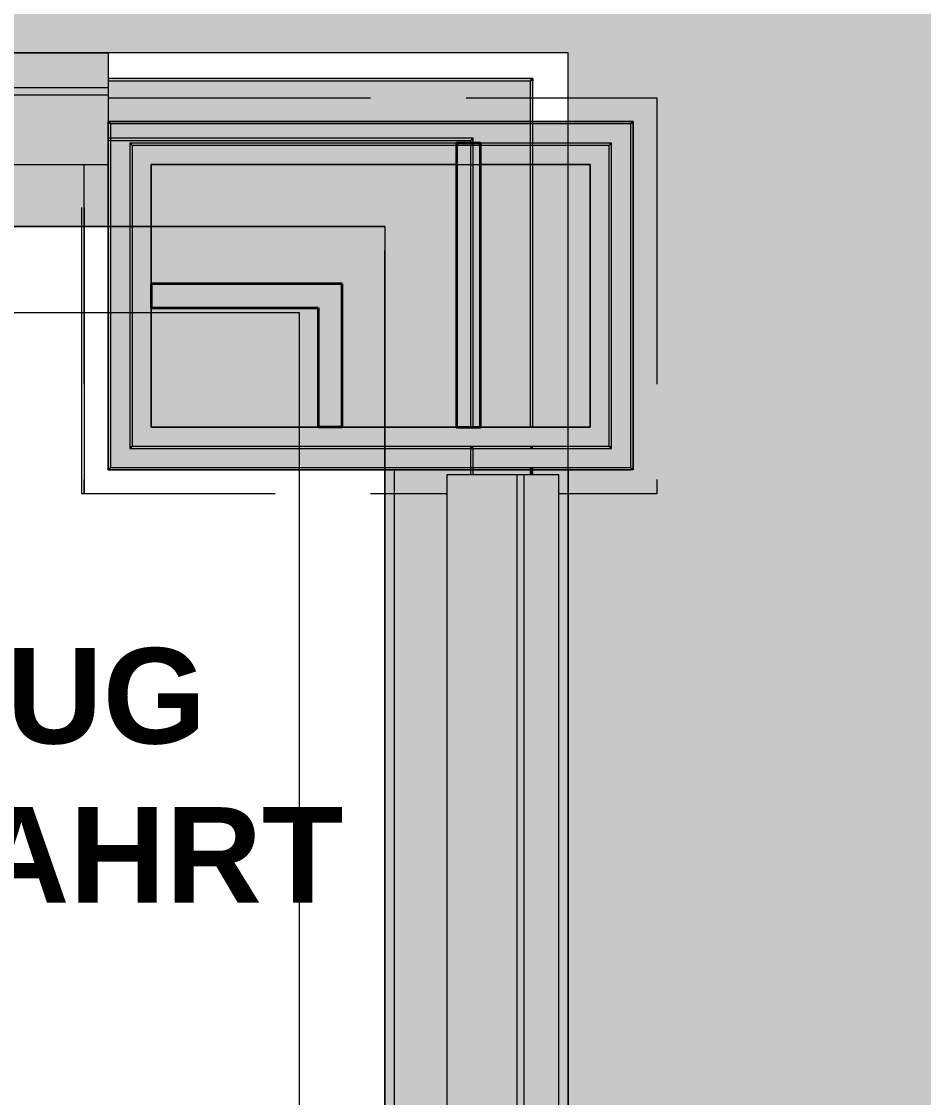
# Model space of a CAD drawing. Header units: metres. Extents: x -3 to 171, y -23 to 41.
# Drawn here: x 143.522 to 145.413, y 29.59 to 31.845 of the extents above; entities that cross this region are included whole.
import ezdxf

# ---------------------------------------------------------------- set-up
doc = ezdxf.new("R2010")
doc.units = ezdxf.units.M
doc.header["$MEASUREMENT"] = 0
doc.set_wipeout_variables(frame=1)
doc.linetypes.add('Strichlinie weit', pattern=[0.004, 0.003, -0.001])
doc.linetypes.add('Wipeout_Contour', pattern=[1, 0, -1])
for name, color, linetype in [('110 Wand Aussen', 7, 'Continuous'), ('112 Wand Aussen - Schachtwände', 7, 'Continuous'), ('140 Brüstung', 7, 'Continuous'), ('430 Aufzug', 7, 'Continuous'), ('905 VP Beschriftung Übersicht.Übersicht', 7, 'Continuous')]:
    doc.layers.add(name, color=color, linetype=linetype)
doc.styles.add('ERSTELLTER_STIL_6', font='arial.ttf')

# ---------------------------------------------------------------- blocks, each defined once
blk = doc.blocks.new('Wand_2_2', base_point=(142.4842, 31.2352))
at = {"color": 254, "linetype": 'Wipeout_Contour', "lineweight": 0, "ltscale": 442.331683}
blk.add_wipeout([(144.2342, 31.3652), (144.2842, 31.3652), (144.2842, 31.4152)], dxfattribs=at).dxf.layer = '430 Aufzug'
at = {"color": 254, "linetype": 'Wipeout_Contour', "lineweight": 0, "ltscale": 442.041089}
blk.add_wipeout([(144.1042, 31.2352), (144.2342, 31.2352), (144.2342, 31.3652)], dxfattribs=at).dxf.layer = '430 Aufzug'
at = {"color": 254, "linetype": 'Wipeout_Contour', "lineweight": 0, "ltscale": 586.769647}
blk.add_wipeout([(142.3542, 31.4152), (142.3542, 31.3652), (144.2342, 31.3652), (144.2342, 31.4152)], dxfattribs=at).dxf.layer = '430 Aufzug'
at = {"color": 254, "linetype": 'Wipeout_Contour', "lineweight": 0, "ltscale": 443.483209}
blk.add_wipeout([(144.2342, 31.4152), (144.2342, 31.3652), (144.2842, 31.4152)], dxfattribs=at).dxf.layer = '430 Aufzug'
at = {"color": 254, "linetype": 'Wipeout_Contour', "lineweight": 0, "ltscale": 586.692883}
blk.add_wipeout([(144.1042, 31.3652), (142.4842, 31.3652), (142.4842, 31.2352), (144.1042, 31.2352)], dxfattribs=at).dxf.layer = '430 Aufzug'
at = {"layer": '430 Aufzug', "color": 7, "linetype": 'Continuous', "lineweight": 18, "flags": 128}
for points in [[(144.2842, 31.4152), (142.3542, 31.4152)], [(144.2842, 31.4152), (144.2842, 31.3652)]]:
    blk.add_lwpolyline(points, dxfattribs=at)
at = {"color": 254, "linetype": 'Wipeout_Contour', "lineweight": 0, "ltscale": 443.131026}
blk.add_wipeout([(144.1042, 31.3652), (144.1042, 31.2352), (144.2342, 31.3652)], dxfattribs=at).dxf.layer = '430 Aufzug'
at = {"layer": '430 Aufzug', "color": 7, "linetype": 'Continuous', "lineweight": 18, "flags": 128}
blk.add_lwpolyline([(142.4842, 31.2352), (144.1042, 31.2352)], dxfattribs=at)
blk = doc.blocks.new('Wand_3_2', base_point=(144.1042, 31.2352))
at = {"color": 254, "linetype": 'Wipeout_Contour', "lineweight": 0, "ltscale": 442.063593}
blk.add_wipeout([(144.2342, 29.4614), (144.2342, 29.4252), (144.2842, 29.4252)], dxfattribs=at).dxf.layer = '430 Aufzug'
at = {"color": 254, "linetype": 'Wipeout_Contour', "lineweight": 0, "ltscale": 588.456339}
blk.add_wipeout([(144.1042, 29.5552), (144.1042, 29.4252), (144.2342, 29.4252), (144.2342, 29.4614)], dxfattribs=at).dxf.layer = '430 Aufzug'
at = {"layer": '430 Aufzug', "color": 7, "linetype": 'Continuous', "lineweight": 18, "flags": 128}
for points in [[(144.2342, 29.4252), (144.1042, 29.4252)], [(144.2842, 29.4252), (144.2342, 29.4252)]]:
    blk.add_lwpolyline(points, dxfattribs=at)
at = {"color": 254, "linetype": 'Wipeout_Contour', "lineweight": 0, "ltscale": 589.771325}
blk.add_wipeout([(144.2842, 29.5552), (144.2842, 31.3652), (144.2342, 31.3652), (144.2342, 29.5552)], dxfattribs=at).dxf.layer = '430 Aufzug'
at = {"layer": '430 Aufzug', "color": 7, "linetype": 'Continuous', "lineweight": 18, "flags": 128}
blk.add_lwpolyline([(144.2842, 29.5552), (144.2842, 31.3652)], dxfattribs=at)
at = {"color": 254, "linetype": 'Wipeout_Contour', "lineweight": 0, "ltscale": 589.364014}
blk.add_wipeout([(144.2342, 29.5552), (144.2342, 31.2352), (144.1042, 31.2352), (144.1042, 29.5552)], dxfattribs=at).dxf.layer = '430 Aufzug'
at = {"color": 254, "linetype": 'Wipeout_Contour', "lineweight": 0, "ltscale": 441.159652}
blk.add_wipeout([(144.1042, 29.5552), (144.2342, 29.4614), (144.2342, 29.5552)], dxfattribs=at).dxf.layer = '430 Aufzug'
at = {"layer": '430 Aufzug', "color": 7, "linetype": 'Continuous', "lineweight": 18, "flags": 128}
blk.add_lwpolyline([(144.1042, 31.2352), (144.1042, 29.5552)], dxfattribs=at)
blk = doc.blocks.new('Wand_5_2', base_point=(144.5942, 27.8552))
at = {"layer": '110 Wand Aussen', "linetype": 'Continuous', "lineweight": 0, "true_color": 0x000000}
for points in [[(144.4642, 27.8552), (144.4642, 30.8952), (144.2842, 30.8952), (144.2842, 27.8552)], [(144.4692, 27.8552), (144.4692, 30.8952), (144.4642, 30.8952), (144.4642, 27.8552)], [(144.5892, 27.8552), (144.5892, 30.8952), (144.4692, 30.8952), (144.4692, 27.8552)], [(144.5942, 27.8552), (144.5942, 30.8952), (144.5892, 30.8952), (144.5892, 27.8552)]]:
    blk.add_hatch(color=18, dxfattribs=at).paths.add_polyline_path(points)
at = {"layer": '110 Wand Aussen', "color": 7, "linetype": 'Continuous', "lineweight": 18}
blk.add_line((144.4642, 27.8552), (144.4642, 30.8952), dxfattribs=at)
at = {"layer": '110 Wand Aussen', "color": 7, "linetype": 'Continuous', "lineweight": 13}
for p, q in [((144.4692, 27.8552), (144.4692, 30.8952)), ((144.5892, 27.8552), (144.5892, 30.8952))]:
    blk.add_line(p, q, dxfattribs=at)
at = {"layer": '110 Wand Aussen', "color": 7, "linetype": 'Continuous', "lineweight": 18, "flags": 128}
blk.add_lwpolyline([(144.2842, 30.8952), (144.2842, 27.8552)], dxfattribs=at)
at = {"layer": '110 Wand Aussen', "color": 7, "linetype": 'Continuous', "lineweight": 13, "flags": 128}
blk.add_lwpolyline([(144.5942, 27.8552), (144.5942, 30.8952)], dxfattribs=at)
blk = doc.blocks.new('Wand_6_2', base_point=(144.5942, 30.8952))
at = {"layer": '110 Wand Aussen', "linetype": 'Continuous', "lineweight": 0, "true_color": 0x000000}
for points in [[(144.5892, 31.7202), (144.5892, 30.9952), (144.5942, 30.9952), (144.5942, 31.7202)], [(144.4642, 31.5952), (144.4642, 30.9952), (144.4692, 30.9952), (144.4692, 31.5952)], [(144.4692, 31.6002), (144.4692, 30.9952), (144.5892, 30.9952), (144.5892, 31.6002)], [(144.2842, 31.4152), (144.2842, 30.9952), (144.4642, 30.9952), (144.4642, 31.4152)], [(144.2842, 30.9552), (144.2842, 30.8952), (144.4642, 30.8952), (144.4642, 30.9552)], [(144.4642, 30.9552), (144.4642, 30.9502), (144.4692, 30.9502), (144.4692, 30.9552)], [(144.4642, 30.9502), (144.4642, 30.8952), (144.4692, 30.8952), (144.4692, 30.9502)], [(144.4692, 30.9502), (144.4692, 30.9102), (144.5892, 30.9102), (144.5892, 30.9502)], [(144.4692, 30.9102), (144.4692, 30.8952), (144.5892, 30.8952), (144.5892, 30.9102)], [(144.5892, 30.9102), (144.5892, 30.8952), (144.5942, 30.8952), (144.5942, 30.9102)]]:
    blk.add_hatch(color=18, dxfattribs=at).paths.add_polyline_path(points)
at = {"layer": '110 Wand Aussen', "color": 7, "linetype": 'Continuous', "lineweight": 13}
for p, q in [((144.5892, 31.6002), (144.5892, 31.7202)), ((144.4692, 31.5952), (144.4692, 31.6002)), ((144.4692, 30.9952), (144.4692, 31.5952)), ((144.5892, 30.9952), (144.5892, 31.6002)), ((144.4642, 30.9952), (144.2842, 30.9952)), ((144.4692, 30.9952), (144.4642, 30.9952)), ((144.5892, 30.9952), (144.4692, 30.9952)), ((144.5942, 30.9952), (144.5892, 30.9952)), ((144.2842, 30.9552), (144.4642, 30.9552)), ((144.4642, 30.9552), (144.4692, 30.9552)), ((144.4692, 30.9502), (144.5892, 30.9502)), ((144.4692, 30.8952), (144.4692, 30.9502)), ((144.5892, 30.9102), (144.5942, 30.9102)), ((144.5892, 30.8952), (144.5892, 30.9102))]:
    blk.add_line(p, q, dxfattribs=at)
at = {"layer": '110 Wand Aussen', "color": 7, "linetype": 'Continuous', "lineweight": 18}
for p, q in [((144.4642, 31.4152), (144.4642, 31.5952)), ((144.4642, 30.9952), (144.4642, 31.4152)), ((144.4642, 30.8952), (144.4642, 30.9552))]:
    blk.add_line(p, q, dxfattribs=at)
at = {"layer": '110 Wand Aussen', "color": 7, "linetype": 'Continuous', "lineweight": 13, "flags": 128}
for points in [[(144.5942, 30.9952), (144.5942, 31.7202)], [(144.5942, 30.8952), (144.5942, 30.9102)]]:
    blk.add_lwpolyline(points, dxfattribs=at)
at = {"layer": '110 Wand Aussen', "color": 7, "linetype": 'Continuous', "lineweight": 18, "flags": 128}
blk.add_lwpolyline([(144.2842, 31.4152), (144.2842, 30.8952)], dxfattribs=at)
blk = doc.blocks.new('Dachfläche_4_2', base_point=(144.8542, 31.6852))
at = {"layer": '112 Wand Aussen - Schachtwände', "color": 7, "linetype": 'Strichlinie weit', "lineweight": 13, "ltscale": 200, "flags": 128}
for points in [[(143.6542, 31.6852), (143.6533, 31.6852), (143.649, 31.6852)], [(143.649, 30.8552), (143.649, 31.6852)], [(143.6533, 31.6852), (143.6533, 30.8552)], [(143.6542, 31.6852), (144.8542, 31.6852)], [(143.6542, 30.8552), (143.6542, 31.6852)], [(144.8542, 31.6852), (144.8542, 30.8552)], [(143.6542, 30.8552), (143.6533, 30.8552), (143.649, 30.8552)], [(144.8542, 30.8552), (143.6542, 30.8552)]]:
    blk.add_lwpolyline(points, dxfattribs=at)
blk = doc.blocks.new('Wand_61_2', base_point=(141.9942, 31.7252))
at = {"layer": '110 Wand Aussen', "linetype": 'Continuous', "lineweight": 0, "true_color": 0x000000}
for points in [[(141.9992, 31.7202), (141.9942, 31.7252), (141.9942, 31.7202)], [(141.9992, 31.7252), (141.9942, 31.7252), (141.9992, 31.7202)], [(141.9992, 31.7202), (143.7042, 31.7202), (143.7042, 31.7252), (141.9992, 31.7252)], [(142.1192, 31.6002), (141.9992, 31.7202), (141.9992, 31.6002)], [(142.1192, 31.7202), (141.9992, 31.7202), (142.1192, 31.6002)], [(142.1192, 31.6002), (143.7042, 31.6002), (143.7042, 31.7202), (142.1192, 31.7202)], [(142.1242, 31.5952), (142.1192, 31.6002), (142.1192, 31.5952)], [(142.1242, 31.6002), (142.1192, 31.6002), (142.1242, 31.5952)], [(142.1242, 31.5952), (143.7042, 31.5952), (143.7042, 31.6002), (142.1242, 31.6002)], [(142.3042, 31.4152), (142.1242, 31.5952), (142.1242, 31.4152)], [(142.3042, 31.5952), (142.1242, 31.5952), (142.3042, 31.4152)], [(142.3042, 31.4152), (143.7042, 31.4152), (143.7042, 31.5952), (142.3042, 31.5952)]]:
    blk.add_hatch(color=18, dxfattribs=at).paths.add_polyline_path(points)
at = {"layer": '110 Wand Aussen', "color": 7, "linetype": 'Continuous', "lineweight": 13}
for p, q in [((141.9992, 31.7202), (141.9992, 31.6002)), ((142.1192, 31.7202), (141.9992, 31.7202)), ((143.7042, 31.7202), (142.1192, 31.7202)), ((142.1192, 31.6002), (142.1192, 31.5952)), ((142.1242, 31.6002), (142.1192, 31.6002)), ((143.7042, 31.6002), (142.1242, 31.6002))]:
    blk.add_line(p, q, dxfattribs=at)
at = {"layer": '110 Wand Aussen', "color": 7, "linetype": 'Continuous', "lineweight": 18}
for p, q in [((142.1242, 31.5952), (142.1242, 31.4152)), ((142.3042, 31.5952), (142.1242, 31.5952)), ((143.7042, 31.5952), (142.3042, 31.5952))]:
    blk.add_line(p, q, dxfattribs=at)
at = {"layer": '110 Wand Aussen', "color": 7, "linetype": 'Continuous', "lineweight": 13, "flags": 128}
for points in [[(141.9942, 31.7252), (141.9942, 31.7202)], [(143.7042, 31.7252), (141.9942, 31.7252)]]:
    blk.add_lwpolyline(points, dxfattribs=at)
at = {"layer": '110 Wand Aussen', "color": 7, "linetype": 'Continuous', "lineweight": 18, "flags": 128}
blk.add_lwpolyline([(142.3042, 31.4152), (143.7042, 31.4152)], dxfattribs=at)
blk = doc.blocks.new('Wand_62_2', base_point=(143.7942, 30.9952))
at = {"layer": '112 Wand Aussen - Schachtwände', "linetype": 'Continuous', "lineweight": 0, "true_color": 0x000000}
for points in [[(143.7942, 30.9552), (144.3042, 30.9552), (144.3042, 30.9952), (143.7942, 30.9952)], [(143.7492, 30.9502), (143.7492, 30.9102), (144.3042, 30.9102), (144.3042, 30.9502)], [(143.7542, 30.9502), (144.3042, 30.9502), (144.3042, 30.9552), (143.7542, 30.9552)], [(143.7092, 30.9102), (143.7092, 30.9052), (144.3042, 30.9052), (144.3042, 30.9102)]]:
    blk.add_hatch(color=18, dxfattribs=at).paths.add_polyline_path(points)
at = {"layer": '112 Wand Aussen - Schachtwände', "color": 7, "linetype": 'Continuous', "lineweight": 13}
for p, q in [((143.7492, 30.9502), (143.7542, 30.9502)), ((143.7542, 30.9552), (143.7942, 30.9552)), ((143.7542, 30.9502), (144.3042, 30.9502)), ((143.7942, 30.9552), (144.3042, 30.9552)), ((143.7092, 30.9102), (143.7492, 30.9102)), ((143.7492, 30.9102), (144.3042, 30.9102))]:
    blk.add_line(p, q, dxfattribs=at)
at = {"layer": '112 Wand Aussen - Schachtwände', "color": 7, "linetype": 'Continuous', "lineweight": 13, "flags": 128}
for points in [[(144.3042, 30.9952), (143.7942, 30.9952)], [(143.7092, 30.9052), (144.3042, 30.9052)]]:
    blk.add_lwpolyline(points, dxfattribs=at)
blk = doc.blocks.new('Wand_63_2', base_point=(143.7942, 31.2452))
at = {"layer": '112 Wand Aussen - Schachtwände', "linetype": 'Continuous', "lineweight": 0, "true_color": 0x000000}
for points in [[(143.7042, 31.4152), (143.7042, 31.2452), (143.7092, 31.2452), (143.7092, 31.4152)], [(143.7092, 31.4152), (143.7092, 31.2452), (143.7492, 31.2452), (143.7492, 31.4152)], [(143.7492, 31.4152), (143.7492, 31.2452), (143.7542, 31.2452), (143.7542, 31.4152)], [(143.7542, 31.4152), (143.7542, 31.2452), (143.7942, 31.2452), (143.7942, 31.4152)]]:
    blk.add_hatch(color=18, dxfattribs=at).paths.add_polyline_path(points)
at = {"layer": '112 Wand Aussen - Schachtwände', "color": 7, "linetype": 'Continuous', "lineweight": 13}
for p, q in [((143.7092, 31.4152), (143.7092, 31.2452)), ((143.7492, 31.4152), (143.7492, 31.2452)), ((143.7542, 31.4152), (143.7542, 31.2452))]:
    blk.add_line(p, q, dxfattribs=at)
at = {"layer": '112 Wand Aussen - Schachtwände', "color": 7, "linetype": 'Continuous', "lineweight": 13, "flags": 128}
for points in [[(143.7042, 31.4152), (143.7042, 31.2452)], [(143.7942, 31.2452), (143.7942, 31.4152)]]:
    blk.add_lwpolyline(points, dxfattribs=at)
blk = doc.blocks.new('Wand_64_2', base_point=(144.4842, 30.9952))
at = {"layer": '112 Wand Aussen - Schachtwände', "linetype": 'Continuous', "lineweight": 0, "true_color": 0x000000}
for points in [[(144.2842, 30.9952), (144.2842, 30.9552), (144.4642, 30.9552), (144.4642, 30.9952)], [(144.4642, 30.9952), (144.4642, 30.9552), (144.4692, 30.9552), (144.4692, 30.9952)], [(144.4692, 30.9952), (144.4692, 30.9552), (144.5892, 30.9552), (144.5892, 30.9952)], [(144.7142, 30.9952), (144.4842, 30.9952), (144.4842, 30.9552), (144.7142, 30.9552)], [(144.5892, 30.9952), (144.5892, 30.9552), (144.5942, 30.9552), (144.5942, 30.9952)], [(144.4692, 30.9552), (144.4692, 30.9502), (144.5892, 30.9502), (144.5892, 30.9552)], [(144.7542, 30.9552), (144.4842, 30.9552), (144.4842, 30.9502), (144.7542, 30.9502)], [(144.7592, 30.9502), (144.4842, 30.9502), (144.4842, 30.9102), (144.7592, 30.9102)], [(144.5892, 30.9552), (144.5892, 30.9502), (144.5942, 30.9502), (144.5942, 30.9552)], [(144.5892, 30.9502), (144.5892, 30.9102), (144.5942, 30.9102), (144.5942, 30.9502)], [(144.7992, 30.9102), (144.4842, 30.9102), (144.4842, 30.9052), (144.7992, 30.9052)]]:
    blk.add_hatch(color=18, dxfattribs=at).paths.add_polyline_path(points)
at = {"layer": '110 Wand Aussen', "color": 7, "linetype": 'Continuous', "lineweight": 13}
for p, q in [((144.4642, 30.9952), (144.2842, 30.9952)), ((144.4692, 30.9952), (144.4642, 30.9952)), ((144.5892, 30.9952), (144.4692, 30.9952)), ((144.5942, 30.9952), (144.5892, 30.9952)), ((144.2842, 30.9552), (144.4642, 30.9552)), ((144.4642, 30.9552), (144.4692, 30.9552)), ((144.4692, 30.9552), (144.5892, 30.9552)), ((144.4692, 30.9502), (144.5892, 30.9502)), ((144.5892, 30.9552), (144.5942, 30.9552)), ((144.5892, 30.9502), (144.5942, 30.9502)), ((144.5892, 30.9102), (144.5942, 30.9102))]:
    blk.add_line(p, q, dxfattribs=at)
at = {"layer": '112 Wand Aussen - Schachtwände', "color": 7, "linetype": 'Continuous', "lineweight": 13}
for p, q in [((144.4842, 30.9552), (144.7142, 30.9552)), ((144.4842, 30.9502), (144.7542, 30.9502)), ((144.7142, 30.9552), (144.7542, 30.9552)), ((144.7542, 30.9502), (144.7592, 30.9502)), ((144.4842, 30.9102), (144.7592, 30.9102)), ((144.7592, 30.9102), (144.7992, 30.9102))]:
    blk.add_line(p, q, dxfattribs=at)
at = {"layer": '112 Wand Aussen - Schachtwände', "color": 7, "linetype": 'Continuous', "lineweight": 13, "flags": 128}
for points in [[(144.7142, 30.9952), (144.4842, 30.9952)], [(144.4842, 30.9052), (144.7992, 30.9052)]]:
    blk.add_lwpolyline(points, dxfattribs=at)
blk = doc.blocks.new('Wand_67_2', base_point=(143.7042, 31.7252))
at = {"layer": '110 Wand Aussen', "linetype": 'Continuous', "lineweight": 0, "true_color": 0x000000}
for points in [[(144.5892, 31.7252), (143.7042, 31.7252), (143.7042, 31.7202), (144.5892, 31.7202)], [(144.5892, 31.7202), (144.5942, 31.7202), (144.5942, 31.7252)], [(144.5892, 31.7202), (144.5942, 31.7252), (144.5892, 31.7252)], [(144.4692, 31.7202), (143.7042, 31.7202), (143.7042, 31.6002), (144.4692, 31.6002)], [(144.4692, 31.6002), (144.5892, 31.6002), (144.5892, 31.7202)], [(144.4692, 31.6002), (144.5892, 31.7202), (144.4692, 31.7202)], [(144.4642, 31.6002), (143.7042, 31.6002), (143.7042, 31.5952), (144.4642, 31.5952)], [(144.2842, 31.5952), (143.7042, 31.5952), (143.7042, 31.4152), (144.2842, 31.4152)], [(144.2842, 31.4152), (144.4642, 31.4152), (144.4642, 31.5952)], [(144.2842, 31.4152), (144.4642, 31.5952), (144.2842, 31.5952)], [(144.4642, 31.5952), (144.4692, 31.5952), (144.4692, 31.6002)], [(144.4642, 31.5952), (144.4692, 31.6002), (144.4642, 31.6002)]]:
    blk.add_hatch(color=18, dxfattribs=at).paths.add_polyline_path(points)
at = {"layer": '110 Wand Aussen', "color": 7, "linetype": 'Continuous', "lineweight": 13}
for p, q in [((144.4692, 31.7202), (143.7042, 31.7202)), ((144.5892, 31.7202), (144.4692, 31.7202)), ((144.5892, 31.6002), (144.5892, 31.7202)), ((144.4642, 31.6002), (143.7042, 31.6002)), ((144.4692, 31.6002), (144.4642, 31.6002)), ((144.4692, 31.5952), (144.4692, 31.6002))]:
    blk.add_line(p, q, dxfattribs=at)
at = {"layer": '110 Wand Aussen', "color": 7, "linetype": 'Continuous', "lineweight": 18}
for p, q in [((144.2842, 31.5952), (143.7042, 31.5952)), ((144.4642, 31.5952), (144.2842, 31.5952)), ((144.4642, 31.4152), (144.4642, 31.5952))]:
    blk.add_line(p, q, dxfattribs=at)
at = {"layer": '110 Wand Aussen', "color": 7, "linetype": 'Continuous', "lineweight": 13, "flags": 128}
for points in [[(144.5942, 31.7252), (143.7042, 31.7252)], [(144.5942, 31.7252), (144.5942, 31.7202)]]:
    blk.add_lwpolyline(points, dxfattribs=at)
at = {"layer": '110 Wand Aussen', "color": 7, "linetype": 'Continuous', "lineweight": 18, "flags": 128}
blk.add_lwpolyline([(143.7042, 31.4152), (144.2842, 31.4152)], dxfattribs=at)
blk = doc.blocks.new('Wand_76_2', base_point=(143.7942, 30.9952))
at = {"layer": '112 Wand Aussen - Schachtwände', "linetype": 'Continuous', "lineweight": 0, "true_color": 0x000000}
for points in [[(143.7092, 30.9102), (143.7092, 31.2452), (143.7042, 31.2452), (143.7042, 30.9102)], [(143.7492, 30.9502), (143.7492, 31.2452), (143.7092, 31.2452), (143.7092, 30.9502)], [(143.7542, 30.9552), (143.7542, 31.2452), (143.7492, 31.2452), (143.7492, 30.9552)], [(143.7942, 30.9952), (143.7942, 31.2452), (143.7542, 31.2452), (143.7542, 30.9952)], [(143.7942, 30.9952), (143.7542, 30.9552), (143.7942, 30.9552)], [(143.7542, 30.9952), (143.7542, 30.9552), (143.7942, 30.9952)], [(143.7092, 30.9102), (143.7492, 30.9102), (143.7492, 30.9502)], [(143.7092, 30.9502), (143.7092, 30.9102), (143.7492, 30.9502)], [(143.7542, 30.9552), (143.7492, 30.9502), (143.7542, 30.9502)], [(143.7492, 30.9552), (143.7492, 30.9502), (143.7542, 30.9552)], [(143.7042, 30.9052), (143.7092, 30.9052), (143.7092, 30.9102)], [(143.7042, 30.9102), (143.7042, 30.9052), (143.7092, 30.9102)]]:
    blk.add_hatch(color=18, dxfattribs=at).paths.add_polyline_path(points)
at = {"layer": '112 Wand Aussen - Schachtwände', "color": 7, "linetype": 'Continuous', "lineweight": 13}
for p, q in [((143.7092, 31.2452), (143.7092, 30.9502)), ((143.7492, 31.2452), (143.7492, 30.9552)), ((143.7542, 31.2452), (143.7542, 30.9952)), ((143.7542, 30.9952), (143.7542, 30.9552)), ((143.7092, 30.9502), (143.7092, 30.9102)), ((143.7492, 30.9552), (143.7492, 30.9502)), ((143.7492, 30.9502), (143.7542, 30.9502)), ((143.7542, 30.9552), (143.7942, 30.9552)), ((143.7092, 30.9102), (143.7492, 30.9102))]:
    blk.add_line(p, q, dxfattribs=at)
at = {"layer": '112 Wand Aussen - Schachtwände', "color": 7, "linetype": 'Continuous', "lineweight": 13, "flags": 128}
for points in [[(143.7042, 31.2452), (143.7042, 30.9052)], [(143.7942, 30.9952), (143.7942, 31.2452)], [(143.7042, 30.9052), (143.7092, 30.9052)]]:
    blk.add_lwpolyline(points, dxfattribs=at)
blk = doc.blocks.new('Wand_77_2', base_point=(144.7142, 30.9952))
at = {"layer": '112 Wand Aussen - Schachtwände', "linetype": 'Continuous', "lineweight": 0, "true_color": 0x000000}
for points in [[(144.7992, 31.6302), (144.8042, 31.6352), (144.7992, 31.6352)], [(144.7992, 31.6302), (144.8042, 31.6302), (144.8042, 31.6352)], [(144.7592, 31.5902), (144.7992, 31.6302), (144.7592, 31.6302)], [(144.7592, 31.5902), (144.7992, 31.5902), (144.7992, 31.6302)], [(144.7992, 31.6302), (144.7992, 30.9102), (144.8042, 30.9102), (144.8042, 31.6302)], [(144.7542, 31.5852), (144.7592, 31.5902), (144.7542, 31.5902)], [(144.7542, 31.5852), (144.7592, 31.5852), (144.7592, 31.5902)], [(144.7592, 31.5902), (144.7592, 30.9502), (144.7992, 30.9502), (144.7992, 31.5902)], [(144.7142, 31.5452), (144.7542, 31.5852), (144.7142, 31.5852)], [(144.7142, 31.5452), (144.7542, 31.5452), (144.7542, 31.5852)], [(144.7542, 31.5852), (144.7542, 30.9552), (144.7592, 30.9552), (144.7592, 31.5852)], [(144.7142, 31.5452), (144.7142, 30.9952), (144.7542, 30.9952), (144.7542, 31.5452)], [(144.7142, 30.9552), (144.7542, 30.9552), (144.7142, 30.9952)], [(144.7142, 30.9952), (144.7542, 30.9552), (144.7542, 30.9952)], [(144.7542, 30.9502), (144.7592, 30.9502), (144.7542, 30.9552)], [(144.7542, 30.9552), (144.7592, 30.9502), (144.7592, 30.9552)], [(144.7592, 30.9102), (144.7992, 30.9102), (144.7592, 30.9502)], [(144.7992, 30.9502), (144.7592, 30.9502), (144.7992, 30.9102)], [(144.7992, 30.9102), (144.7992, 30.9052), (144.8042, 30.9052)], [(144.7992, 30.9102), (144.8042, 30.9052), (144.8042, 30.9102)]]:
    blk.add_hatch(color=18, dxfattribs=at).paths.add_polyline_path(points)
at = {"layer": '112 Wand Aussen - Schachtwände', "color": 7, "linetype": 'Continuous', "lineweight": 13}
for p, q in [((144.7992, 31.6302), (144.7592, 31.6302)), ((144.7992, 31.5902), (144.7992, 31.6302)), ((144.7592, 31.5902), (144.7542, 31.5902)), ((144.7592, 31.5852), (144.7592, 31.5902)), ((144.7992, 30.9502), (144.7992, 31.5902)), ((144.7542, 31.5852), (144.7142, 31.5852)), ((144.7542, 31.5452), (144.7542, 31.5852)), ((144.7592, 30.9552), (144.7592, 31.5852)), ((144.7542, 30.9952), (144.7542, 31.5452)), ((144.7542, 30.9552), (144.7542, 30.9952)), ((144.7142, 30.9552), (144.7542, 30.9552)), ((144.7542, 30.9502), (144.7592, 30.9502)), ((144.7592, 30.9502), (144.7592, 30.9552)), ((144.7992, 30.9102), (144.7992, 30.9502)), ((144.7592, 30.9102), (144.7992, 30.9102))]:
    blk.add_line(p, q, dxfattribs=at)
at = {"layer": '112 Wand Aussen - Schachtwände', "color": 7, "linetype": 'Continuous', "lineweight": 13, "flags": 128}
for points in [[(144.8042, 31.6352), (144.7992, 31.6352)], [(144.8042, 30.9052), (144.8042, 31.6352)], [(144.7142, 31.5452), (144.7142, 30.9952)], [(144.8042, 30.9052), (144.7992, 30.9052)]]:
    blk.add_lwpolyline(points, dxfattribs=at)
blk = doc.blocks.new('Wand_80_2', base_point=(144.4642, 30.8952))
at = {"color": 254, "linetype": 'Wipeout_Contour', "lineweight": 0, "ltscale": 589.858945}
blk.add_wipeout([(144.4142, 30.8952), (144.4142, 28.0052), (144.5604, 28.0052), (144.5604, 30.8952)], dxfattribs=at).dxf.layer = '140 Brüstung'
at = {"layer": '140 Brüstung', "color": 7, "linetype": 'Continuous', "lineweight": 18}
blk.add_line((144.4142, 30.8952), (144.4142, 28.0052), dxfattribs=at)
at = {"layer": '140 Brüstung', "color": 7, "linetype": 'Continuous', "lineweight": 18, "flags": 128}
for points in [[(144.4142, 30.8952), (144.4142, 28.0052)], [(144.4142, 30.8952), (144.4142, 30.8952)]]:
    blk.add_lwpolyline(points, dxfattribs=at)
at = {"color": 254, "linetype": 'Wipeout_Contour', "lineweight": 0, "ltscale": 590.17494}
blk.add_wipeout([(144.5604, 30.8952), (144.5604, 28.0052), (144.5754, 28.0052), (144.5754, 30.8952)], dxfattribs=at).dxf.layer = '140 Brüstung'
at = {"layer": '140 Brüstung', "color": 7, "linetype": 'Continuous', "lineweight": 18}
blk.add_line((144.5604, 30.8952), (144.5604, 28.0052), dxfattribs=at)
at = {"layer": '140 Brüstung', "color": 7, "linetype": 'Continuous', "lineweight": 18, "flags": 128}
blk.add_lwpolyline([(144.5604, 30.8952), (144.4142, 30.8952)], dxfattribs=at)
at = {"color": 254, "linetype": 'Wipeout_Contour', "lineweight": 0, "ltscale": 590.347745}
blk.add_wipeout([(144.6486, 28.0052), (144.6486, 30.8952), (144.5754, 30.8952), (144.5754, 28.0052)], dxfattribs=at).dxf.layer = '140 Brüstung'
at = {"layer": '140 Brüstung', "color": 7, "linetype": 'Continuous', "lineweight": 18}
blk.add_line((144.5754, 30.8952), (144.5754, 28.0052), dxfattribs=at)
at = {"layer": '140 Brüstung', "color": 7, "linetype": 'Continuous', "lineweight": 18, "flags": 128}
for points in [[(144.5754, 30.8952), (144.5604, 30.8952)], [(144.6486, 30.8952), (144.5754, 30.8952)], [(144.6486, 28.0052), (144.6486, 30.8952)]]:
    blk.add_lwpolyline(points, dxfattribs=at)
blk = doc.blocks.new('Wand_81_2', base_point=(142.1242, 31.5952))
at = {"color": 254, "linetype": 'Wipeout_Contour', "lineweight": 0, "ltscale": 437.022852}
blk.add_wipeout([(142.1742, 31.5452), (142.028, 31.6914), (142.028, 31.5452)], dxfattribs=at).dxf.layer = '140 Brüstung'
at = {"color": 254, "linetype": 'Wipeout_Contour', "lineweight": 0, "ltscale": 436.917671}
blk.add_wipeout([(142.028, 31.6914), (142.013, 31.7064), (142.013, 31.6914)], dxfattribs=at).dxf.layer = '140 Brüstung'
at = {"color": 254, "linetype": 'Wipeout_Contour', "lineweight": 0, "ltscale": 585.57921}
blk.add_wipeout([(142.1742, 31.5452), (143.7042, 31.5452), (143.7042, 31.6914), (142.1742, 31.6914)], dxfattribs=at).dxf.layer = '140 Brüstung'
at = {"layer": '140 Brüstung', "color": 7, "linetype": 'Continuous', "lineweight": 18, "flags": 128}
blk.add_lwpolyline([(143.7042, 31.5452), (143.7042, 31.5452)], dxfattribs=at)
at = {"color": 254, "linetype": 'Wipeout_Contour', "lineweight": 0, "ltscale": 436.782239}
blk.add_wipeout([(142.013, 31.7064), (141.9398, 31.7796), (141.9398, 31.7064)], dxfattribs=at).dxf.layer = '140 Brüstung'
at = {"color": 254, "linetype": 'Wipeout_Contour', "lineweight": 0, "ltscale": 436.438338}
blk.add_wipeout([(142.1742, 31.6914), (142.028, 31.6914), (142.1742, 31.5452)], dxfattribs=at).dxf.layer = '140 Brüstung'
at = {"layer": '140 Brüstung', "color": 7, "linetype": 'Continuous', "lineweight": 18}
blk.add_line((142.1742, 31.5452), (143.7042, 31.5452), dxfattribs=at)
at = {"layer": '140 Brüstung', "color": 7, "linetype": 'Continuous', "lineweight": 18, "flags": 128}
blk.add_lwpolyline([(142.1742, 31.5452), (143.7042, 31.5452)], dxfattribs=at)
at = {"color": 254, "linetype": 'Wipeout_Contour', "lineweight": 0, "ltscale": 585.363503}
blk.add_wipeout([(142.028, 31.6914), (143.7042, 31.6914), (143.7042, 31.7064), (142.028, 31.7064)], dxfattribs=at).dxf.layer = '140 Brüstung'
at = {"layer": '140 Brüstung', "color": 7, "linetype": 'Continuous', "lineweight": 18, "flags": 128}
blk.add_lwpolyline([(143.7042, 31.6914), (143.7042, 31.5452)], dxfattribs=at)
at = {"color": 254, "linetype": 'Wipeout_Contour', "lineweight": 0, "ltscale": 436.177439}
blk.add_wipeout([(142.028, 31.7064), (142.013, 31.7064), (142.028, 31.6914)], dxfattribs=at).dxf.layer = '140 Brüstung'
at = {"layer": '140 Brüstung', "color": 7, "linetype": 'Continuous', "lineweight": 18}
blk.add_line((142.028, 31.6914), (143.7042, 31.6914), dxfattribs=at)
at = {"color": 254, "linetype": 'Wipeout_Contour', "lineweight": 0, "ltscale": 585.372377}
blk.add_wipeout([(142.013, 31.7064), (143.7042, 31.7064), (143.7042, 31.7796), (142.013, 31.7796)], dxfattribs=at).dxf.layer = '140 Brüstung'
at = {"layer": '140 Brüstung', "color": 7, "linetype": 'Continuous', "lineweight": 18, "flags": 128}
for points in [[(143.7042, 31.7796), (143.7042, 31.7064)], [(143.7042, 31.7064), (143.7042, 31.6914)]]:
    blk.add_lwpolyline(points, dxfattribs=at)
at = {"color": 254, "linetype": 'Wipeout_Contour', "lineweight": 0, "ltscale": 436.111959}
blk.add_wipeout([(142.013, 31.7796), (141.9398, 31.7796), (142.013, 31.7064)], dxfattribs=at).dxf.layer = '140 Brüstung'
at = {"layer": '140 Brüstung', "color": 7, "linetype": 'Continuous', "lineweight": 18}
blk.add_line((142.013, 31.7064), (143.7042, 31.7064), dxfattribs=at)
at = {"layer": '140 Brüstung', "color": 7, "linetype": 'Continuous', "lineweight": 18, "flags": 128}
for points in [[(141.9398, 31.7796), (141.9398, 31.7064)], [(143.7042, 31.7796), (141.9398, 31.7796)]]:
    blk.add_lwpolyline(points, dxfattribs=at)
blk = doc.blocks.new('Wand_82_2', base_point=(143.7942, 31.5452))
at = {"layer": '112 Wand Aussen - Schachtwände', "linetype": 'Continuous', "lineweight": 0, "true_color": 0x000000}
for points in [[(143.7092, 31.6302), (143.7042, 31.6352), (143.7042, 31.6302)], [(143.7092, 31.6352), (143.7042, 31.6352), (143.7092, 31.6302)], [(143.7092, 31.6302), (144.6142, 31.6302), (144.6142, 31.6352), (143.7092, 31.6352)], [(143.7492, 31.5902), (143.7092, 31.6302), (143.7092, 31.5902)], [(143.7492, 31.6302), (143.7092, 31.6302), (143.7492, 31.5902)], [(143.7492, 31.5902), (144.6142, 31.5902), (144.6142, 31.6302), (143.7492, 31.6302)], [(143.7542, 31.5852), (143.7492, 31.5902), (143.7492, 31.5852)], [(143.7542, 31.5902), (143.7492, 31.5902), (143.7542, 31.5852)], [(143.7542, 31.5852), (144.6142, 31.5852), (144.6142, 31.5902), (143.7542, 31.5902)], [(143.7942, 31.5452), (143.7542, 31.5852), (143.7542, 31.5452)], [(143.7942, 31.5852), (143.7542, 31.5852), (143.7942, 31.5452)], [(143.7942, 31.5452), (144.6142, 31.5452), (144.6142, 31.5852), (143.7942, 31.5852)]]:
    blk.add_hatch(color=18, dxfattribs=at).paths.add_polyline_path(points)
at = {"layer": '112 Wand Aussen - Schachtwände', "color": 7, "linetype": 'Continuous', "lineweight": 13}
for p, q in [((143.7092, 31.6302), (143.7092, 31.5902)), ((143.7492, 31.6302), (143.7092, 31.6302)), ((144.6142, 31.6302), (143.7492, 31.6302)), ((143.7492, 31.5902), (143.7492, 31.5852)), ((143.7542, 31.5902), (143.7492, 31.5902)), ((144.6142, 31.5902), (143.7542, 31.5902)), ((143.7542, 31.5852), (143.7542, 31.5452)), ((143.7942, 31.5852), (143.7542, 31.5852)), ((144.6142, 31.5852), (143.7942, 31.5852))]:
    blk.add_line(p, q, dxfattribs=at)
at = {"layer": '112 Wand Aussen - Schachtwände', "color": 7, "linetype": 'Continuous', "lineweight": 13, "flags": 128}
for points in [[(143.7042, 31.6352), (143.7042, 31.6302)], [(144.6142, 31.6352), (143.7042, 31.6352)], [(143.7942, 31.5452), (144.6142, 31.5452)]]:
    blk.add_lwpolyline(points, dxfattribs=at)
blk = doc.blocks.new('Wand_83_2', base_point=(143.7942, 31.4152))
at = {"layer": '112 Wand Aussen - Schachtwände', "linetype": 'Continuous', "lineweight": 0, "true_color": 0x000000}
for points in [[(143.7042, 31.6302), (143.7042, 31.4152), (143.7092, 31.4152), (143.7092, 31.6302)], [(143.7092, 31.5902), (143.7092, 31.4152), (143.7492, 31.4152), (143.7492, 31.5902)], [(143.7492, 31.5852), (143.7492, 31.4152), (143.7542, 31.4152), (143.7542, 31.5852)], [(143.7542, 31.5452), (143.7542, 31.4152), (143.7942, 31.4152), (143.7942, 31.5452)]]:
    blk.add_hatch(color=18, dxfattribs=at).paths.add_polyline_path(points)
at = {"layer": '112 Wand Aussen - Schachtwände', "color": 7, "linetype": 'Continuous', "lineweight": 13}
for p, q in [((143.7092, 31.6302), (143.7092, 31.5902)), ((143.7092, 31.5902), (143.7092, 31.4152)), ((143.7492, 31.5902), (143.7492, 31.5852)), ((143.7492, 31.5852), (143.7492, 31.4152)), ((143.7542, 31.5852), (143.7542, 31.5452)), ((143.7542, 31.5452), (143.7542, 31.4152))]:
    blk.add_line(p, q, dxfattribs=at)
at = {"layer": '112 Wand Aussen - Schachtwände', "color": 7, "linetype": 'Continuous', "lineweight": 13, "flags": 128}
for points in [[(143.7042, 31.6302), (143.7042, 31.4152)], [(143.7942, 31.4152), (143.7942, 31.5452)]]:
    blk.add_lwpolyline(points, dxfattribs=at)
blk = doc.blocks.new('Wand_84_2', base_point=(144.3042, 30.9952))
at = {"layer": '112 Wand Aussen - Schachtwände', "linetype": 'Continuous', "lineweight": 0, "true_color": 0x000000}
for points in [[(144.3042, 30.9552), (144.4842, 30.9552), (144.4842, 30.9952), (144.3042, 30.9952)], [(144.3042, 30.9502), (144.4842, 30.9502), (144.4842, 30.9552), (144.3042, 30.9552)], [(144.3042, 30.9102), (144.4842, 30.9102), (144.4842, 30.9502), (144.3042, 30.9502)], [(144.3042, 30.9052), (144.4842, 30.9052), (144.4842, 30.9102), (144.3042, 30.9102)]]:
    blk.add_hatch(color=18, dxfattribs=at).paths.add_polyline_path(points)
at = {"layer": '112 Wand Aussen - Schachtwände', "color": 7, "linetype": 'Continuous', "lineweight": 13}
for p, q in [((144.3042, 30.9552), (144.4842, 30.9552)), ((144.3042, 30.9502), (144.4842, 30.9502)), ((144.3042, 30.9102), (144.4842, 30.9102))]:
    blk.add_line(p, q, dxfattribs=at)
at = {"layer": '112 Wand Aussen - Schachtwände', "color": 7, "linetype": 'Continuous', "lineweight": 13, "flags": 128}
for points in [[(144.4842, 30.9952), (144.3042, 30.9952)], [(144.3042, 30.9052), (144.4842, 30.9052)]]:
    blk.add_lwpolyline(points, dxfattribs=at)
blk = doc.blocks.new('Wand_85_2', base_point=(144.1442, 30.9952))
at = {"layer": '112 Wand Aussen - Schachtwände', "linetype": 'Continuous', "lineweight": 0, "true_color": 0x000000}
for points in [[(144.1442, 31.2452), (144.1942, 31.2952), (144.1442, 31.2952)], [(144.1442, 31.2452), (144.1942, 31.2452), (144.1942, 31.2952)], [(144.1442, 31.2452), (144.1442, 30.9952), (144.1942, 30.9952), (144.1942, 31.2452)]]:
    blk.add_hatch(color=18, dxfattribs=at).paths.add_polyline_path(points)
at = {"layer": '112 Wand Aussen - Schachtwände', "color": 7, "linetype": 'Continuous', "lineweight": 35, "flags": 128}
for points in [[(144.1942, 31.2952), (144.1442, 31.2952)], [(144.1942, 30.9952), (144.1942, 31.2952)], [(144.1442, 31.2452), (144.1442, 30.9952)], [(144.1942, 30.9952), (144.1442, 30.9952)]]:
    blk.add_lwpolyline(points, dxfattribs=at)
blk = doc.blocks.new('Wand_86_2', base_point=(144.1442, 31.2452))
at = {"layer": '112 Wand Aussen - Schachtwände', "linetype": 'Continuous', "lineweight": 0, "true_color": 0x000000}
blk.add_hatch(color=18, dxfattribs=at).paths.add_polyline_path([(144.1442, 31.2952), (143.7942, 31.2952), (143.7942, 31.2452), (144.1442, 31.2452)])
at = {"layer": '112 Wand Aussen - Schachtwände', "color": 7, "linetype": 'Continuous', "lineweight": 35, "flags": 128}
for points in [[(144.1442, 31.2952), (143.7942, 31.2952)], [(143.7942, 31.2952), (143.7942, 31.2452)], [(143.7942, 31.2452), (144.1442, 31.2452)]]:
    blk.add_lwpolyline(points, dxfattribs=at)
blk = doc.blocks.new('Wand_87_2', base_point=(144.6142, 31.5452))
at = {"layer": '112 Wand Aussen - Schachtwände', "linetype": 'Continuous', "lineweight": 0, "true_color": 0x000000}
for points in [[(144.7992, 31.6352), (144.6142, 31.6352), (144.6142, 31.6302), (144.7992, 31.6302)], [(144.7592, 31.6302), (144.6142, 31.6302), (144.6142, 31.5902), (144.7592, 31.5902)], [(144.7542, 31.5902), (144.6142, 31.5902), (144.6142, 31.5852), (144.7542, 31.5852)], [(144.7142, 31.5852), (144.6142, 31.5852), (144.6142, 31.5452), (144.7142, 31.5452)]]:
    blk.add_hatch(color=18, dxfattribs=at).paths.add_polyline_path(points)
at = {"layer": '112 Wand Aussen - Schachtwände', "color": 7, "linetype": 'Continuous', "lineweight": 13}
for p, q in [((144.7592, 31.6302), (144.6142, 31.6302)), ((144.7992, 31.6302), (144.7592, 31.6302)), ((144.7542, 31.5902), (144.6142, 31.5902)), ((144.7592, 31.5902), (144.7542, 31.5902)), ((144.7142, 31.5852), (144.6142, 31.5852)), ((144.7542, 31.5852), (144.7142, 31.5852))]:
    blk.add_line(p, q, dxfattribs=at)
at = {"layer": '112 Wand Aussen - Schachtwände', "color": 7, "linetype": 'Continuous', "lineweight": 13, "flags": 128}
for points in [[(144.7992, 31.6352), (144.6142, 31.6352)], [(144.6142, 31.5452), (144.7142, 31.5452)]]:
    blk.add_lwpolyline(points, dxfattribs=at)
blk = doc.blocks.new('Wand_89_2', base_point=(144.4842, 31.5902))
at = {"layer": '112 Wand Aussen - Schachtwände', "linetype": 'Continuous', "lineweight": 0, "true_color": 0x000000}
blk.add_hatch(color=18, dxfattribs=at).paths.add_polyline_path([(144.4342, 31.5902), (144.4342, 30.9952), (144.4842, 30.9952), (144.4842, 31.5902)])
at = {"layer": '112 Wand Aussen - Schachtwände', "color": 7, "linetype": 'Continuous', "lineweight": 35, "flags": 128}
for points in [[(144.4342, 31.5902), (144.4342, 30.9952)], [(144.4842, 31.5902), (144.4342, 31.5902)], [(144.4842, 30.9952), (144.4842, 31.5902)], [(144.4342, 30.9952), (144.4842, 30.9952)]]:
    blk.add_lwpolyline(points, dxfattribs=at)

msp = doc.modelspace()

# ---------------------------------------------------------------- hatches: boundary and pattern name
at = {"layer": '905 VP Beschriftung Übersicht.Übersicht', "linetype": 'Continuous', "lineweight": 0}
msp.add_hatch(color=255, dxfattribs=at).paths.add_polyline_path([(144.4842, 30.9952), (144.4842, 31.5452), (144.7142, 31.5452), (144.7142, 30.9952)])

# ---------------------------------------------------------------- linework, layer by layer
at = {"layer": '905 VP Beschriftung Übersicht.Übersicht', "color": 7, "linetype": 'Continuous', "lineweight": 13, "flags": 128}
for points in [[(144.4842, 30.9952), (144.7142, 30.9952), (144.7142, 31.5452), (144.4842, 31.5452)], [(144.4842, 30.9952), (144.4842, 31.5452), (144.7142, 31.5452), (144.7142, 30.9952)]]:
    msp.add_lwpolyline(points, close=True, dxfattribs=at)

# ---------------------------------------------------------------- block references
at = {"layer": '112 Wand Aussen - Schachtwände', "color": 7, "lineweight": 35}
for name, p in [('Wand_87_2', (144.6142, 31.5452)), ('Wand_77_2', (144.7142, 30.9952)), ('Wand_89_2', (144.4842, 31.5902))]:
    msp.add_blockref(name, p, dxfattribs=at)
at = {"layer": '430 Aufzug', "color": 7, "lineweight": 25}
msp.add_blockref('Wand_2_2', (142.4842, 31.2352), dxfattribs=at)

# ---------------------------------------------------------------- next in the draw order: block references
at = {"layer": '110 Wand Aussen', "color": 7, "lineweight": 25}
for name, p in [('Wand_61_2', (141.9942, 31.7252)), ('Wand_67_2', (143.7042, 31.7252))]:
    msp.add_blockref(name, p, dxfattribs=at)
at = {"layer": '112 Wand Aussen - Schachtwände', "color": 7, "lineweight": 35}
for name, p in [('Wand_63_2', (143.7942, 31.2452)), ('Wand_76_2', (143.7942, 30.9952))]:
    msp.add_blockref(name, p, dxfattribs=at)
at = {"layer": '430 Aufzug', "color": 7, "lineweight": 25}
msp.add_blockref('Wand_3_2', (144.1042, 31.2352), dxfattribs=at)

# ---------------------------------------------------------------- next in the draw order: hatches: boundary and pattern name
at = {"layer": '905 VP Beschriftung Übersicht.Übersicht', "linetype": 'Continuous', "lineweight": 0}
h = msp.add_hatch(color=255, dxfattribs=at)
h.paths.add_polyline_path([(144.2942, 25.1052), (144.2942, 26.3752), (145.0556, 26.3752), (145.0556, 28.0052), (144.6684, 28.0052), (144.6684, 31.7794), (141.94, 31.7794), (141.94, 31.5052), (141.7842, 31.5052), (141.7842, 30.4752), (141.94, 30.4752), (141.94, 29.6252), (141.6342, 29.6252), (141.6342, 29.1952), (141.94, 29.1952), (141.94, 28.0052), (141.5442, 28.0052), (141.5442, 28.1952), (140.6542, 28.1952), (140.6542, 30.7332), (140.3042, 30.7332), (140.3042, 33.4302), (145.4342, 33.4302), (145.4342, 30.8368), (152.0987, 30.8368), (152.097, 30.3052), (151.6809, 30.3052), (151.6809, 29.3252), (152.0937, 29.3252), (152.0796, 25.0857), (145.6791, 25.0857), (145.6791, 20.7103), (139.8893, 20.7103), (139.8893, 25.1052)])
h.paths.add_polyline_path([(147.6042, 28.0752), (148.3042, 28.0752), (148.3042, 27.6452), (147.6042, 27.6452)], flags=0)
for points in [[(143.7942, 31.5452), (144.4342, 31.5452), (144.4342, 30.9952), (144.1942, 30.9952), (144.1942, 31.2952), (143.7942, 31.2952)], [(143.7942, 30.9952), (143.7942, 31.2452), (144.1442, 31.2452), (144.1442, 30.9952)]]:
    msp.add_hatch(color=255, dxfattribs=at).paths.add_polyline_path(points)

# ---------------------------------------------------------------- next in the draw order: linework, layer by layer
at = {"layer": '905 VP Beschriftung Übersicht.Übersicht', "color": 7, "linetype": 'Continuous', "lineweight": 13, "flags": 128}
msp.add_lwpolyline([(139.8893, 20.7103), (139.8893, 25.1052), (144.2942, 25.1052), (144.2942, 26.3752), (145.0556, 26.3752), (145.0556, 28.0052), (144.6684, 28.0052), (144.6684, 31.7794), (141.94, 31.7794), (141.94, 31.5052), (141.7842, 31.5052), (141.7842, 30.4752), (141.94, 30.4752), (141.94, 29.6252), (141.6342, 29.6252), (141.6342, 29.1952), (141.94, 29.1952), (141.94, 28.0052), (141.5442, 28.0052), (141.5442, 28.1952), (140.6542, 28.1952), (140.6542, 30.7332), (140.3042, 30.7332), (140.3042, 33.4302)], dxfattribs=at)
for points in [[(143.7942, 31.5452), (144.4342, 31.5452), (144.4342, 30.9952), (144.1942, 30.9952), (144.1942, 31.2952), (143.7942, 31.2952)], [(144.1442, 31.2952), (144.1942, 31.2952), (144.1942, 30.9952), (144.4342, 30.9952), (144.4342, 31.5452), (143.7942, 31.5452), (143.7942, 31.2952)], [(143.7942, 31.2452), (143.7942, 30.9952), (144.1442, 30.9952), (144.1442, 31.2452)], [(143.7942, 30.9952), (143.7942, 31.2452), (144.1442, 31.2452), (144.1442, 30.9952)]]:
    msp.add_lwpolyline(points, close=True, dxfattribs=at)

# ---------------------------------------------------------------- next in the draw order: block references
at = {"layer": '110 Wand Aussen', "color": 7, "lineweight": 25}
for name, p in [('Wand_6_2', (144.5942, 30.8952)), ('Wand_5_2', (144.5942, 27.8552))]:
    msp.add_blockref(name, p, dxfattribs=at)
at = {"layer": '112 Wand Aussen - Schachtwände', "color": 7, "linetype": 'Continuous', "lineweight": 18}
msp.add_blockref('Dachfläche_4_2', (144.8542, 31.6852), dxfattribs=at)
at = {"layer": '112 Wand Aussen - Schachtwände', "color": 7, "lineweight": 35}
for name, p in [('Wand_86_2', (144.1442, 31.2452)), ('Wand_85_2', (144.1442, 30.9952)), ('Wand_62_2', (143.7942, 30.9952)), ('Wand_64_2', (144.4842, 30.9952))]:
    msp.add_blockref(name, p, dxfattribs=at)

# ---------------------------------------------------------------- next in the draw order: texts
at = {"layer": '905 VP Beschriftung Übersicht.Übersicht', "color": 7, "linetype": 'Continuous', "lineweight": 13, "insert": (143.3279, 30.2639), "char_height": 0.2, "attachment_point": 5, "line_spacing_factor": 0.999626, "style": 'ERSTELLTER_STIL_6'}
msp.add_mtext('\\A1;{\\pqc;\\fHelvetica|b1|i0|c0|p0;\\W1.000000;AUFZUG\\P\\pqc;\\fHelvetica|b1|i0|c0|p0;\\W1.000000;ÜBERFAHRT}', dxfattribs=at)

# ---------------------------------------------------------------- next in the draw order: block references
at = {"layer": '140 Brüstung', "color": 7, "lineweight": 25}
for name, p in [('Wand_81_2', (142.1242, 31.5952)), ('Wand_80_2', (144.4642, 30.8952))]:
    msp.add_blockref(name, p, dxfattribs=at)

# ---------------------------------------------------------------- next in the draw order: hatches: boundary and pattern name
at = {"layer": '905 VP Beschriftung Übersicht.Übersicht', "linetype": 'Continuous', "lineweight": 0}
for points in [[(141.94, 31.7794), (143.7042, 31.7794), (143.7042, 31.4152), (142.3042, 31.4152), (142.3042, 29.6252), (141.94, 29.6252), (141.94, 30.4752), (142.2142, 30.4752), (142.2142, 31.5052), (141.94, 31.5052)], [(144.3042, 30.9052), (144.6684, 30.9052), (144.6684, 28.0052), (144.3042, 28.0052), (144.3042, 28.3705), (144.3785, 28.3705), (144.3785, 29.5195), (144.3042, 29.5195)]]:
    msp.add_hatch(color=255, dxfattribs=at).paths.add_polyline_path(points)
h = msp.add_hatch(color=255, dxfattribs=at)
h.paths.add_polyline_path([(144.8042, 31.6352), (144.8042, 30.9052), (143.7042, 30.9052), (143.7042, 31.6352)])
h.paths.add_polyline_path([(144.1442, 31.2952), (144.1942, 31.2952), (144.1942, 30.9952), (144.4342, 30.9952), (144.4342, 31.5452), (143.7942, 31.5452), (143.7942, 31.2952)], flags=0)
h.paths.add_polyline_path([(143.7942, 31.2452), (143.7942, 30.9952), (144.1442, 30.9952), (144.1442, 31.2452)], flags=0)
h.paths.add_polyline_path([(144.4842, 30.9952), (144.7142, 30.9952), (144.7142, 31.5452), (144.4842, 31.5452)], flags=0)

# ---------------------------------------------------------------- next in the draw order: linework, layer by layer
at = {"layer": '905 VP Beschriftung Übersicht.Übersicht', "color": 7, "linetype": 'Continuous', "lineweight": 13, "flags": 128}
for points in [[(141.94, 31.7794), (143.7042, 31.7794), (143.7042, 31.4152), (142.3042, 31.4152), (142.3042, 29.6252), (141.94, 29.6252), (141.94, 30.4752), (142.2142, 30.4752), (142.2142, 31.5052), (141.94, 31.5052)], [(144.8042, 31.6352), (144.8042, 30.9052), (143.7042, 30.9052), (143.7042, 31.6352)], [(144.3042, 30.9052), (144.6684, 30.9052), (144.6684, 28.0052), (144.3042, 28.0052), (144.3042, 28.3705), (144.3785, 28.3705), (144.3785, 29.5195), (144.3042, 29.5195)]]:
    msp.add_lwpolyline(points, close=True, dxfattribs=at)

# ---------------------------------------------------------------- next in the draw order: block references
at = {"layer": '112 Wand Aussen - Schachtwände', "color": 7, "lineweight": 35}
for name, p in [('Wand_82_2', (143.7942, 31.5452)), ('Wand_83_2', (143.7942, 31.4152)), ('Wand_84_2', (144.3042, 30.9952))]:
    msp.add_blockref(name, p, dxfattribs=at)

doc.saveas('drawing.dxf')
